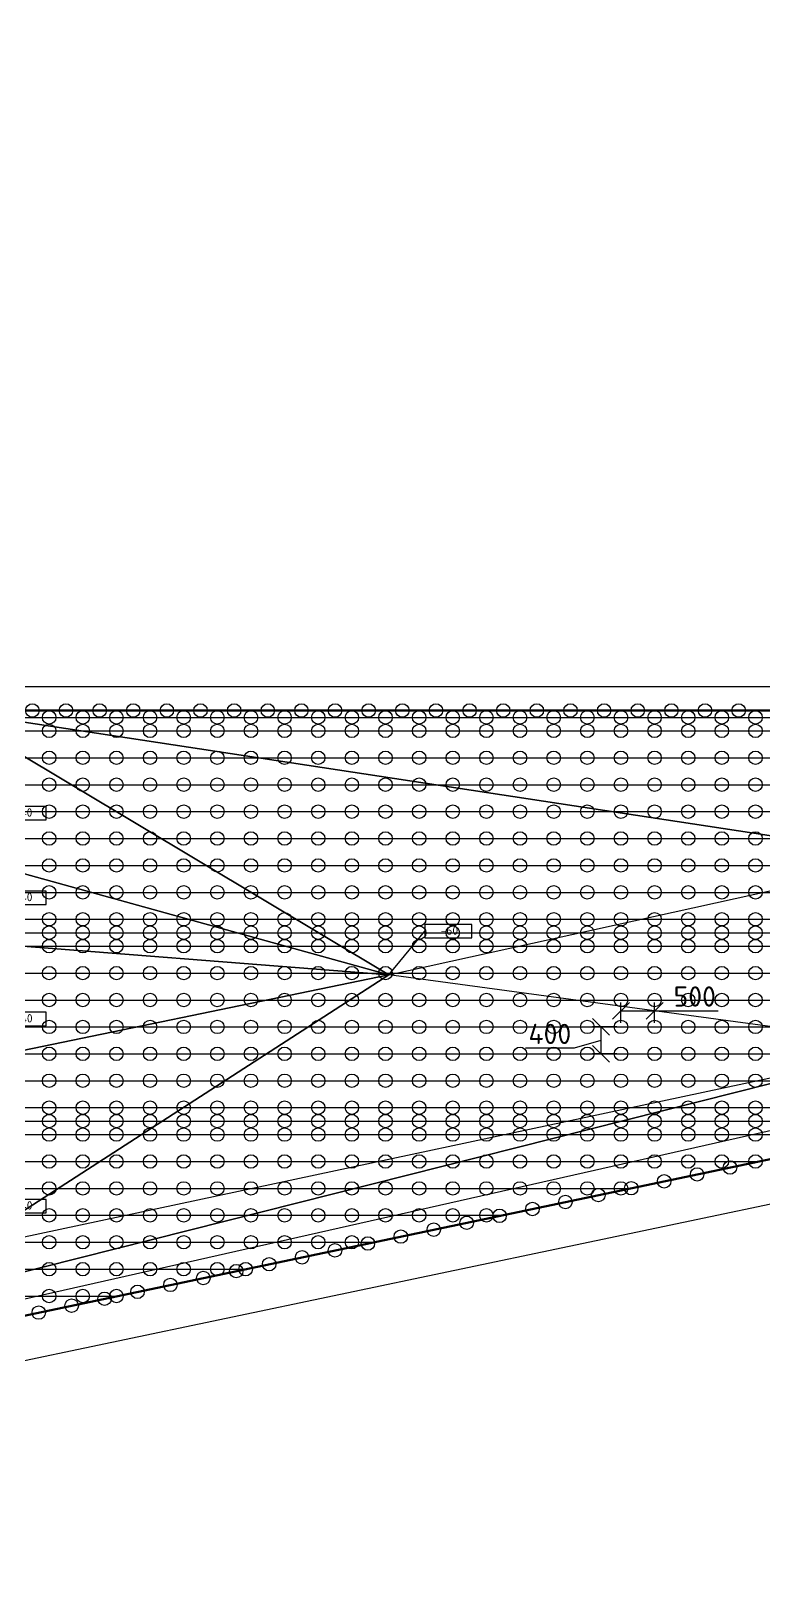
# Model space of a CAD drawing. Header units: millimetres. Extents: x 3543 to 601035, y -146359 to 38454.
# Drawn here: x 231090 to 241984, y -45965 to -22842 of the extents above; entities that cross this region are included whole.
import ezdxf
from ezdxf.enums import TextEntityAlignment as Align

# ---------------------------------------------------------------- set-up
doc = ezdxf.new("R2010")
doc.units = ezdxf.units.MM
doc.layers.add('контур', color=1, linetype='Continuous', lineweight=50)
doc.layers.add('размеры', color=7, linetype='Continuous', lineweight=5)
for name, color, linetype in [('линии_высот', 4, 'Continuous'), ('опорыvb', 7, 'Continuous'), ('сеткаvb', 8, 'Continuous')]:
    doc.layers.add(name, color=color, linetype=linetype)
doc.styles.add('isocpeur', font='isocpeur.ttf')
doc.dimstyles.new('ISO-25', dxfattribs={"dimtxt": 2.5, "dimasz": 2.5, "dimexe": 1.25, "dimexo": 0.625, "dimtad": 1, "dimdec": 0, "dimtxsty": 'isocpeur', "dimblk": 'OBLIQUE', "dimcen": 2.5, "dimadec": 0, "dimazin": 0, "dimtfac": 1, "dimtdec": 0, "dimtmove": 0, "dimatfit": 3, "dimfxl": 1, "dimarcsym": 0})

# ---------------------------------------------------------------- blocks, each defined once
blk = doc.blocks.new('otmetka_oporvb')
at = {"linetype": 'ByBlock', "lineweight": -2}
blk.add_hatch(color=0, dxfattribs=at).paths.add_polyline_path([(-38, -32, 1), (38, 32, 1)])
at = {"color": 0, "linetype": 'ByBlock', "lineweight": -2}
blk.add_line((0, 0), (2142, 2596), dxfattribs=at)
at = {"color": 0}
blk.add_lwpolyline([(2142, 2196), (4942, 2196), (4942, 2996), (2142, 2996)], close=True, dxfattribs=at)
at = {"color": 0, "linetype": 'ByBlock', "lineweight": -2, "style": 'isocpeur'}
blk.add_attdef('OTM', text='', height=500, dxfattribs=at).set_placement((3600, 2639), align=Align.MIDDLE_CENTER)
blk = doc.blocks.new('*U28')
at = {"linetype": 'ByBlock', "lineweight": -2}
blk.add_hatch(color=0, dxfattribs=at).paths.add_polyline_path([(-38, -32, 1), (38, 32, 1)])
at = {"color": 0, "linetype": 'ByBlock', "lineweight": -2}
blk.add_line((0, 0), (2147, 2596), dxfattribs=at)
at = {"color": 0}
blk.add_lwpolyline([(2147, 2196), (4947, 2196), (4947, 2996), (2147, 2996)], close=True, dxfattribs=at)
at = {"color": 0, "linetype": 'ByBlock', "lineweight": -2, "style": 'isocpeur'}
blk.add_attdef('OTM', text='', height=500, dxfattribs=at).set_placement((3606, 2639), align=Align.MIDDLE_CENTER)
blk = doc.blocks.new('*U29')
at = {"linetype": 'ByBlock', "lineweight": -2}
blk.add_hatch(color=0, dxfattribs=at).paths.add_polyline_path([(-38, -32, 1), (38, 32, 1)])
at = {"color": 0, "linetype": 'ByBlock', "lineweight": -2}
blk.add_line((0, 0), (2158, 2596), dxfattribs=at)
at = {"color": 0}
blk.add_lwpolyline([(2158, 2196), (4958, 2196), (4958, 2996), (2158, 2996)], close=True, dxfattribs=at)
at = {"color": 0, "linetype": 'ByBlock', "lineweight": -2, "style": 'isocpeur'}
blk.add_attdef('OTM', text='', height=500, dxfattribs=at).set_placement((3617, 2639), align=Align.MIDDLE_CENTER)
blk = doc.blocks.new('*U30')
at = {"linetype": 'ByBlock', "lineweight": -2}
blk.add_hatch(color=0, dxfattribs=at).paths.add_polyline_path([(-38, -32, 1), (38, 32, 1)])
at = {"color": 0, "linetype": 'ByBlock', "lineweight": -2}
blk.add_line((0, 0), (2151, 2596), dxfattribs=at)
at = {"color": 0}
blk.add_lwpolyline([(2151, 2196), (4951, 2196), (4951, 2996), (2151, 2996)], close=True, dxfattribs=at)
at = {"color": 0, "linetype": 'ByBlock', "lineweight": -2, "style": 'isocpeur'}
blk.add_attdef('OTM', text='', height=500, dxfattribs=at).set_placement((3609, 2639), align=Align.MIDDLE_CENTER)
blk = doc.blocks.new('opor_symbPRO')
at = {"color": 0, "ltscale": 20}
blk.add_circle((0, 0), 100, dxfattribs=at)
blk = doc.blocks.new('_OBLIQUE')
at = {"color": 0, "linetype": 'ByBlock'}
blk.add_line((-0.5, -0.5), (0.5, 0.5), dxfattribs=at)
blk = doc.blocks.new('*D33')
at = {"layer": 'Defpoints', "color": 0, "transparency": 16777216}
for p in [(261341, -32583), (229842, -32940), (261341, -32940)]:
    blk.add_point(p, dxfattribs=at)
at = {"layer": 'размеры', "color": 0, "lineweight": -2, "transparency": 16777216}
for p, q in [((229842, -32877), (229842, -32458)), ((229842, -32583), (261341, -32583)), ((261341, -32877), (261341, -32458))]:
    blk.add_line(p, q, dxfattribs=at)
at = {"layer": 'размеры', "color": 0, "lineweight": -2, "transparency": 16777216, "xscale": 250, "yscale": 250, "zscale": 250, "rotation": 180}
blk.add_blockref('_OBLIQUE', (229842, -32583), dxfattribs=at)
at = {"layer": 'размеры', "color": 0, "lineweight": -2, "transparency": 16777216, "xscale": 250, "yscale": 250, "zscale": 250}
blk.add_blockref('_OBLIQUE', (261341, -32583), dxfattribs=at)
at = {"layer": 'размеры', "color": 0, "transparency": 16777216, "insert": (245592, -32370), "char_height": 300, "attachment_point": 5, "style": 'isocpeur'}
blk.add_mtext('31500', dxfattribs=at)
blk = doc.blocks.new('*D37')
at = {"layer": 'Defpoints', "color": 0, "transparency": 16777216}
for p in [(299003, -27661), (215545, -45174), (215680, -45817)]:
    blk.add_point(p, dxfattribs=at)
at = {"layer": 'размеры', "color": 0, "lineweight": -2, "transparency": 16777216}
for p, q in [((299016, -27722), (299164, -28426)), ((299138, -28304), (215680, -45817)), ((215558, -45235), (215706, -45939))]:
    blk.add_line(p, q, dxfattribs=at)
at = {"layer": 'размеры', "color": 0, "lineweight": -2, "transparency": 16777216, "xscale": 250, "yscale": 250, "zscale": 250}
for p, rotation in [((299138, -28304), 11.85098422200823), ((215680, -45817), 191.8509842220083)]:
    blk.add_blockref('_OBLIQUE', p, dxfattribs=dict(at, rotation=rotation))
at = {"layer": 'размеры', "color": 0, "transparency": 16777216, "insert": (257365, -36852), "char_height": 300, "attachment_point": 5, "rotation": 11.851, "style": 'isocpeur'}
blk.add_mtext('85276', dxfattribs=at)
blk = doc.blocks.new('*D39')
at = {"layer": 'Defpoints', "color": 0, "transparency": 16777216}
for p in [(240359, -37403), (239859, -37642), (240359, -37642)]:
    blk.add_point(p, dxfattribs=at)
at = {"layer": 'размеры', "color": 0, "lineweight": -2, "transparency": 16777216}
for p, q in [((239859, -37580), (239859, -37278)), ((239859, -37403), (240359, -37403)), ((240359, -37580), (240359, -37278)), ((240359, -37403), (241304, -37403))]:
    blk.add_line(p, q, dxfattribs=at)
at = {"layer": 'размеры', "color": 0, "lineweight": -2, "transparency": 16777216, "xscale": 250, "yscale": 250, "zscale": 250, "rotation": 180}
blk.add_blockref('_OBLIQUE', (239859, -37403), dxfattribs=at)
at = {"layer": 'размеры', "color": 0, "lineweight": -2, "transparency": 16777216, "xscale": 250, "yscale": 250, "zscale": 250}
blk.add_blockref('_OBLIQUE', (240359, -37403), dxfattribs=at)
at = {"layer": 'размеры', "color": 0, "transparency": 16777216, "insert": (240956, -37190), "char_height": 300, "attachment_point": 5, "style": 'isocpeur'}
blk.add_mtext('500', dxfattribs=at)
blk = doc.blocks.new('*D40')
at = {"layer": 'Defpoints', "color": 0, "transparency": 16777216}
for p in [(239859, -37642), (239562, -38042), (239859, -38042)]:
    blk.add_point(p, dxfattribs=at)
at = {"layer": 'размеры', "color": 0, "lineweight": -2, "transparency": 16777216}
for p, q in [((239796, -37642), (239437, -37642)), ((239562, -37642), (239562, -38042)), ((239562, -37842), (239164, -37958)), ((239164, -37958), (238439, -37958)), ((239796, -38042), (239437, -38042))]:
    blk.add_line(p, q, dxfattribs=at)
at = {"layer": 'размеры', "color": 0, "lineweight": -2, "transparency": 16777216, "xscale": 250, "yscale": 250, "zscale": 250}
for p, rotation in [((239562, -37642), 90), ((239562, -38042), 270)]:
    blk.add_blockref('_OBLIQUE', p, dxfattribs=dict(at, rotation=rotation))
at = {"layer": 'размеры', "color": 0, "transparency": 16777216, "insert": (238802, -37746), "char_height": 300, "attachment_point": 5, "style": 'isocpeur'}
blk.add_mtext('400', dxfattribs=at)

msp = doc.modelspace()

# ---------------------------------------------------------------- linework, layer by layer
at = {"layer": 'контур', "linetype": 'Continuous'}
msp.add_lwpolyline([(215545, -45173.6), (210858.8, -22842.2), (229841.6, -22842.2), (229841.6, -32939.6), (261341.5, -32939.6), (261341.5, -22842.2), (299003.2, -22842.2), (299003.2, -27660.7)], close=True, dxfattribs=at)
at = {"layer": 'линии_высот'}
msp.add_line((215545, -45173.6), (299003.2, -27660.7), dxfattribs=at)
for points in [[(252298.9, -36875.6), (215545, -45173.6), (299003.2, -27660.7)], [(236407.9, -36868.8), (229841.6, -32939.6), (230076.7, -35115.1)], [(229841.6, -32939.6), (236407.9, -36868.8), (244279.5, -35135.9)], [(229841.6, -32939.6), (244279.5, -35135.9), (261341.5, -32939.6)], [(236407.9, -36868.8), (230076.7, -35115.1), (230076.7, -36371.6)], [(236407.9, -36868.8), (244279.5, -35135.9), (244268.4, -37933.7)], [(236407.9, -36868.8), (230076.7, -36371.6), (230076.7, -38173.7)], [(244268.4, -37933.7), (252298.9, -36875.6), (215545, -45173.6)], [(236407.9, -36868.8), (230076.7, -38173.7), (230076.7, -40954.3)], [(244268.4, -37933.7), (236407.9, -36868.8), (230076.7, -40954.3)], [(215545, -45173.6), (230076.7, -40954.3), (244268.4, -37933.7)]]:
    msp.add_lwpolyline(points, close=True, dxfattribs=at)
at = {"layer": 'сеткаvb'}
for p, q in [((215045, -33042.2), (273357.7, -33042.2)), ((215087.4, -33242.2), (272404.6, -33242.2)), ((215172.1, -33642.2), (270498.3, -33642.2)), ((215256.9, -34042.2), (268592.1, -34042.2)), ((215341.6, -34442.2), (266685.9, -34442.2)), ((215426.3, -34842.2), (264779.7, -34842.2)), ((215511.1, -35242.2), (262873.5, -35242.2)), ((215595.8, -35642.2), (260967.3, -35642.2)), ((215680.5, -36042.2), (259061, -36042.2)), ((215722.9, -36242.2), (258107.9, -36242.2)), ((215114.7, -36442.2), (257154.8, -36442.2)), ((213796.7, -36842.2), (255248.6, -36842.2)), ((213880.6, -37242.2), (253342.4, -37242.2)), ((213964.6, -37642.2), (251436.2, -37642.2)), ((214048.5, -38042.2), (249530, -38042.2)), ((214132.4, -38442.2), (247623.7, -38442.2)), ((214216.4, -38842.2), (245717.5, -38842.2)), ((214258.3, -39042.2), (244764.4, -39042.2)), ((214300.3, -39242.2), (243811.3, -39242.2)), ((214384.3, -39642.2), (241905.1, -39642.2)), ((214468.2, -40042.2), (239998.9, -40042.2)), ((214552.1, -40442.2), (238092.7, -40442.2)), ((214636.1, -40842.2), (236186.4, -40842.2)), ((214720, -41242.2), (234280.2, -41242.2)), ((214803.9, -41642.2), (232374, -41642.2))]:
    msp.add_line(p, q, dxfattribs=at)
at = {"layer": 'сеткаvb', "linetype": 'Continuous'}
msp.add_line((229841.6, -32939.6), (261341.5, -32939.6), dxfattribs=at)

# ---------------------------------------------------------------- block references
at = {"xscale": 0.25, "yscale": 0.25, "zscale": 0.25}
for name, p, values in [('otmetka_oporvb', (230076.7, -35115.1), {'OTM': '-40'}), ('*U28', (230076.7, -36371.6), {'OTM': '-40'}), ('otmetka_oporvb', (236407.9, -36868.8), {'OTM': '-60'}), ('*U29', (230076.7, -38173.7), {'OTM': '-40'}), ('*U30', (230076.7, -40954.3), {'OTM': '-40'})]:
    msp.add_blockref(name, p, dxfattribs=at).add_auto_attribs(values)
at = {"layer": 'опорыvb', "color": 92}
for p in [(231108.8, -32939.6), (231358.8, -33042.2), (231608.8, -32939.6), (231858.8, -33042.2), (232108.8, -32939.6), (232358.8, -33042.2), (232608.8, -32939.6), (232858.8, -33042.2), (233108.8, -32939.6), (233358.8, -33042.2), (233608.8, -32939.6), (233858.8, -33042.2), (234108.8, -32939.6), (234358.8, -33042.2), (234608.8, -32939.6), (234858.8, -33042.2), (235108.8, -32939.6), (235358.8, -33042.2), (235608.8, -32939.6), (235858.8, -33042.2), (236108.8, -32939.6), (236358.8, -33042.2), (236608.8, -32939.6), (236858.8, -33042.2), (237108.8, -32939.6), (237358.8, -33042.2), (237608.8, -32939.6), (237858.8, -33042.2), (238108.8, -32939.6), (238358.8, -33042.2), (238608.8, -32939.6), (238858.8, -33042.2), (239108.8, -32939.6), (239358.8, -33042.2), (239608.8, -32939.6), (239858.8, -33042.2), (240108.8, -32939.6), (240358.8, -33042.2), (240608.8, -32939.6), (240858.8, -33042.2), (241108.8, -32939.6), (241358.8, -33042.2), (241608.8, -32939.6), (241858.8, -33042.2), (231358.8, -33242.2), (231858.8, -33242.2), (232358.8, -33242.2), (232858.8, -33242.2), (233358.8, -33242.2), (233858.8, -33242.2), (234358.8, -33242.2), (234858.8, -33242.2), (235358.8, -33242.2), (235858.8, -33242.2), (236358.8, -33242.2), (236858.8, -33242.2), (237358.8, -33242.2), (237858.8, -33242.2), (238358.8, -33242.2), (238858.8, -33242.2), (239358.8, -33242.2), (239858.8, -33242.2), (240358.8, -33242.2), (240858.8, -33242.2), (241358.8, -33242.2), (241858.8, -33242.2), (231358.8, -33642.2), (231858.8, -33642.2), (232358.8, -33642.2), (232858.8, -33642.2), (233358.8, -33642.2), (233858.8, -33642.2), (234358.8, -33642.2), (234858.8, -33642.2), (235358.8, -33642.2), (235858.8, -33642.2), (236358.8, -33642.2), (236858.8, -33642.2), (237358.8, -33642.2), (237858.8, -33642.2), (238358.8, -33642.2), (238858.8, -33642.2), (239358.8, -33642.2), (239858.8, -33642.2), (240358.8, -33642.2), (240858.8, -33642.2), (241358.8, -33642.2), (241858.8, -33642.2), (231358.8, -34042.2), (231858.8, -34042.2), (232358.8, -34042.2), (232858.8, -34042.2), (233358.8, -34042.2), (233858.8, -34042.2), (234358.8, -34042.2), (234858.8, -34042.2), (235358.8, -34042.2), (235858.8, -34042.2), (236358.8, -34042.2), (236858.8, -34042.2), (237358.8, -34042.2), (237858.8, -34042.2), (238358.8, -34042.2), (238858.8, -34042.2), (239358.8, -34042.2), (239858.8, -34042.2), (240358.8, -34042.2), (240858.8, -34042.2), (241358.8, -34042.2), (241858.8, -34042.2), (236358.8, -34442.2), (236858.8, -34442.2), (237358.8, -34442.2), (237858.8, -34442.2), (238358.8, -34442.2), (238858.8, -34442.2), (239358.8, -34442.2), (239858.8, -34442.2), (240358.8, -34442.2), (240858.8, -34442.2), (241358.8, -34442.2), (241858.8, -34442.2), (241358.8, -34842.2), (241858.8, -34842.2), (240858.8, -38842.2), (238858.8, -39042.2), (239358.8, -39042.2), (238858.8, -39242.2), (239358.8, -39242.2), (237358.8, -39642.2), (237858.8, -39642.2), (240858.8, -39642.2), (241358.8, -39642.2), (235358.8, -40042.2), (235858.8, -40042.2), (236358.8, -40042.2), (239358.8, -40042.2), (233858.8, -40442.2), (234358.8, -40442.2), (234858.8, -40442.2), (237358.8, -40442.2), (232358.8, -40842.2), (232858.8, -40842.2), (233358.8, -40842.2), (233858.8, -40842.2), (235358.8, -40842.2), (231358.8, -41242.2), (231858.8, -41242.2), (232358.8, -41242.2), (233358.8, -41242.2), (231358.8, -41642.2), (231858.8, -41642.2)]:
    msp.add_blockref('opor_symbPRO', p, dxfattribs=at)
at = {"layer": 'опорыvb', "color": 131}
for p in [(231358.8, -34442.2), (231858.8, -34442.2), (232358.8, -34442.2), (232858.8, -34442.2), (233358.8, -34442.2), (233858.8, -34442.2), (234358.8, -34442.2), (234858.8, -34442.2), (235358.8, -34442.2), (235858.8, -34442.2), (231358.8, -34842.2), (231858.8, -34842.2), (232358.8, -34842.2), (232858.8, -34842.2), (233358.8, -34842.2), (233858.8, -34842.2), (234358.8, -34842.2), (234858.8, -34842.2), (235358.8, -34842.2), (235858.8, -34842.2), (236358.8, -34842.2), (236858.8, -34842.2), (237358.8, -34842.2), (237858.8, -34842.2), (238358.8, -34842.2), (238858.8, -34842.2), (239358.8, -34842.2), (239858.8, -34842.2), (240358.8, -34842.2), (240858.8, -34842.2), (231358.8, -35242.2), (231858.8, -35242.2), (232358.8, -35242.2), (232858.8, -35242.2), (233358.8, -35242.2), (233858.8, -35242.2), (234358.8, -35242.2), (234858.8, -35242.2), (235358.8, -35242.2), (235858.8, -35242.2), (236358.8, -35242.2), (236858.8, -35242.2), (237358.8, -35242.2), (237858.8, -35242.2), (238358.8, -35242.2), (238858.8, -35242.2), (239358.8, -35242.2), (239858.8, -35242.2), (240358.8, -35242.2), (240858.8, -35242.2), (241358.8, -35242.2), (241858.8, -35242.2), (231358.8, -35642.2), (231858.8, -35642.2), (232358.8, -35642.2), (232858.8, -35642.2), (233358.8, -35642.2), (233858.8, -35642.2), (234358.8, -35642.2), (234858.8, -35642.2), (235358.8, -35642.2), (235858.8, -35642.2), (236358.8, -35642.2), (236858.8, -35642.2), (237358.8, -35642.2), (237858.8, -35642.2), (238358.8, -35642.2), (238858.8, -35642.2), (239358.8, -35642.2), (239858.8, -35642.2), (240358.8, -35642.2), (240858.8, -35642.2), (241358.8, -35642.2), (241858.8, -35642.2), (231358.8, -36042.2), (231858.8, -36042.2), (232358.8, -36042.2), (232858.8, -36042.2), (233358.8, -36042.2), (233858.8, -36042.2), (234358.8, -36042.2), (234858.8, -36042.2), (235358.8, -36042.2), (235858.8, -36042.2), (236358.8, -36042.2), (236858.8, -36042.2), (237358.8, -36042.2), (237858.8, -36042.2), (238358.8, -36042.2), (238858.8, -36042.2), (239358.8, -36042.2), (239858.8, -36042.2), (240358.8, -36042.2), (240858.8, -36042.2), (241358.8, -36042.2), (241858.8, -36042.2), (231358.8, -36242.2), (231858.8, -36242.2), (232358.8, -36242.2), (232858.8, -36242.2), (233358.8, -36242.2), (233858.8, -36242.2), (234358.8, -36242.2), (234858.8, -36242.2), (235358.8, -36242.2), (235858.8, -36242.2), (236358.8, -36242.2), (236858.8, -36242.2), (237358.8, -36242.2), (237858.8, -36242.2), (238358.8, -36242.2), (238858.8, -36242.2), (239358.8, -36242.2), (239858.8, -36242.2), (240358.8, -36242.2), (240858.8, -36242.2), (241358.8, -36242.2), (241858.8, -36242.2), (231358.8, -36442.2), (231858.8, -36442.2), (232358.8, -36442.2), (232858.8, -36442.2), (233358.8, -36442.2), (233858.8, -36442.2), (234358.8, -36442.2), (235858.8, -36442.2), (236358.8, -36442.2), (236858.8, -36442.2), (237358.8, -36442.2), (237858.8, -36442.2), (238358.8, -36442.2), (238858.8, -36442.2), (239358.8, -36442.2), (239858.8, -36442.2), (240358.8, -36442.2), (240858.8, -36442.2), (241358.8, -36442.2), (241858.8, -36442.2), (231358.8, -36842.2), (231858.8, -36842.2), (232358.8, -36842.2), (232858.8, -36842.2), (233358.8, -36842.2), (233858.8, -36842.2), (234358.8, -36842.2), (237858.8, -36842.2), (238358.8, -36842.2), (238858.8, -36842.2), (239358.8, -36842.2), (239858.8, -36842.2), (240358.8, -36842.2), (240858.8, -36842.2), (241358.8, -36842.2), (241858.8, -36842.2), (231358.8, -37242.2), (231858.8, -37242.2), (232358.8, -37242.2), (232858.8, -37242.2), (233358.8, -37242.2), (233858.8, -37242.2), (234358.8, -37242.2), (237358.8, -37242.2), (237858.8, -37242.2), (238358.8, -37242.2), (238858.8, -37242.2), (239358.8, -37242.2), (239858.8, -37242.2), (240358.8, -37242.2), (240858.8, -37242.2), (241358.8, -37242.2), (241858.8, -37242.2), (231358.8, -37642.2), (231858.8, -37642.2), (232358.8, -37642.2), (232858.8, -37642.2), (233358.8, -37642.2), (233858.8, -37642.2), (234358.8, -37642.2), (235858.8, -37642.2), (236358.8, -37642.2), (236858.8, -37642.2), (237358.8, -37642.2), (237858.8, -37642.2), (238358.8, -37642.2), (238858.8, -37642.2), (239358.8, -37642.2), (239858.8, -37642.2), (240358.8, -37642.2), (240858.8, -37642.2), (241358.8, -37642.2), (241858.8, -37642.2), (231358.8, -38042.2), (231858.8, -38042.2), (232358.8, -38042.2), (232858.8, -38042.2), (233358.8, -38042.2), (233858.8, -38042.2), (234358.8, -38042.2), (234858.8, -38042.2), (235358.8, -38042.2), (235858.8, -38042.2), (236358.8, -38042.2), (236858.8, -38042.2), (237358.8, -38042.2), (237858.8, -38042.2), (238358.8, -38042.2), (238858.8, -38042.2), (239358.8, -38042.2), (239858.8, -38042.2), (240358.8, -38042.2), (240858.8, -38042.2), (241358.8, -38042.2), (241858.8, -38042.2), (231358.8, -38442.2), (231858.8, -38442.2), (232358.8, -38442.2), (232858.8, -38442.2), (233358.8, -38442.2), (233858.8, -38442.2), (234358.8, -38442.2), (234858.8, -38442.2), (235358.8, -38442.2), (235858.8, -38442.2), (236358.8, -38442.2), (236858.8, -38442.2), (237358.8, -38442.2), (237858.8, -38442.2), (238358.8, -38442.2), (238858.8, -38442.2), (239358.8, -38442.2), (239858.8, -38442.2), (240358.8, -38442.2), (240858.8, -38442.2), (241358.8, -38442.2), (241858.8, -38442.2), (231358.8, -38842.2), (231858.8, -38842.2), (232358.8, -38842.2), (232858.8, -38842.2), (233358.8, -38842.2), (233858.8, -38842.2), (234358.8, -38842.2), (234858.8, -38842.2), (235358.8, -38842.2), (235858.8, -38842.2), (236358.8, -38842.2), (236858.8, -38842.2), (237358.8, -38842.2), (237858.8, -38842.2), (238358.8, -38842.2), (238858.8, -38842.2), (239358.8, -38842.2), (239858.8, -38842.2), (240358.8, -38842.2), (241358.8, -38842.2), (241858.8, -38842.2), (231358.8, -39042.2), (231858.8, -39042.2), (232358.8, -39042.2), (232858.8, -39042.2), (233358.8, -39042.2), (233858.8, -39042.2), (234358.8, -39042.2), (234858.8, -39042.2), (235358.8, -39042.2), (235858.8, -39042.2), (236358.8, -39042.2), (236858.8, -39042.2), (237358.8, -39042.2), (237858.8, -39042.2), (238358.8, -39042.2), (239858.8, -39042.2), (240358.8, -39042.2), (240858.8, -39042.2), (241358.8, -39042.2), (241858.8, -39042.2), (231358.8, -39242.2), (231858.8, -39242.2), (232358.8, -39242.2), (232858.8, -39242.2), (233358.8, -39242.2), (233858.8, -39242.2), (234358.8, -39242.2), (234858.8, -39242.2), (235358.8, -39242.2), (235858.8, -39242.2), (236358.8, -39242.2), (236858.8, -39242.2), (237358.8, -39242.2), (237858.8, -39242.2), (238358.8, -39242.2), (239858.8, -39242.2), (240358.8, -39242.2), (240858.8, -39242.2), (241358.8, -39242.2), (241858.8, -39242.2), (231358.8, -39642.2), (231858.8, -39642.2), (232358.8, -39642.2), (232858.8, -39642.2), (233358.8, -39642.2), (233858.8, -39642.2), (234358.8, -39642.2), (234858.8, -39642.2), (235358.8, -39642.2), (235858.8, -39642.2), (236358.8, -39642.2), (236858.8, -39642.2), (238358.8, -39642.2), (238858.8, -39642.2), (239358.8, -39642.2), (239858.8, -39642.2), (240358.8, -39642.2), (231358.8, -40042.2), (231858.8, -40042.2), (232358.8, -40042.2), (232858.8, -40042.2), (233358.8, -40042.2), (233858.8, -40042.2), (234358.8, -40042.2), (234858.8, -40042.2), (236858.8, -40042.2), (237358.8, -40042.2), (237858.8, -40042.2), (238358.8, -40042.2), (238858.8, -40042.2), (231358.8, -40442.2), (231858.8, -40442.2), (232358.8, -40442.2), (232858.8, -40442.2), (233358.8, -40442.2), (235358.8, -40442.2), (235858.8, -40442.2), (236358.8, -40442.2), (236858.8, -40442.2), (231358.8, -40842.2), (231858.8, -40842.2), (234358.8, -40842.2), (234858.8, -40842.2), (232858.8, -41242.2)]:
    msp.add_blockref('opor_symbPRO', p, dxfattribs=at)
at = {"layer": 'опорыvb', "color": 30}
for p in [(234858.8, -36442.2), (235358.8, -36442.2), (234858.8, -36842.2), (235358.8, -36842.2), (235858.8, -36842.2), (236358.8, -36842.2), (236858.8, -36842.2), (237358.8, -36842.2), (234858.8, -37242.2), (235358.8, -37242.2), (235858.8, -37242.2), (236358.8, -37242.2), (236858.8, -37242.2), (234858.8, -37642.2), (235358.8, -37642.2)]:
    msp.add_blockref('opor_symbPRO', p, dxfattribs=at)
at = {"layer": 'опорыvb', "color": 1}
for p in [(240990.8, -39834), (241480.2, -39731.3), (241858.8, -39642.2), (239858.8, -40042.2), (240012.1, -40039.4), (240501.5, -39936.7), (239033.4, -40244.7), (239522.8, -40142.1), (237565.4, -40552.8), (237858.8, -40442.2), (238054.8, -40450.1), (238544.1, -40347.4), (236586.7, -40758.2), (237076.1, -40655.5), (235608, -40963.5), (235858.8, -40842.2), (236097.4, -40860.8), (233858.8, -41242.2), (234280.2, -41242.2), (234629.4, -41168.9), (235118.7, -41066.2), (233161.3, -41476.9), (233650.7, -41374.3), (234140, -41271.6), (232182.6, -41682.3), (232358.8, -41642.2), (232672, -41579.6), (231204, -41887.7), (231693.3, -41785)]:
    msp.add_blockref('opor_symbPRO', p, dxfattribs=at)

# ---------------------------------------------------------------- dimensions: what is measured, and where the dimension line sits
at = {"layer": 'размеры'}
dim = msp.add_aligned_dim(p1=(299003.2, -27660.7), p2=(215545, -45173.6), distance=657, dimstyle='ISO-25', dxfattribs=at)
dim.commit()
dim.dimension.update_dxf_attribs({"geometry": '*D37', "text_midpoint": (257365.4, -36852.1)})
for base, p1, p2, picture, middle in [((261341.5, -32582.8), (229841.6, -32939.6), (261341.5, -32939.6), '*D33', (245591.5, -32370.3)), ((240358.8, -37402.5), (239858.8, -37642.2), (240358.8, -37642.2), '*D39', (240956.3, -37190))]:
    dim = msp.add_linear_dim(base=base, p1=p1, p2=p2, dimstyle='ISO-25', dxfattribs=at)
    dim.commit()
    dim.dimension.update_dxf_attribs({"geometry": picture, "text_midpoint": middle})
dim = msp.add_linear_dim(base=(239562.5, -38042.2), p1=(239858.8, -37642.2), p2=(239858.8, -38042.2), angle=90, dimstyle='ISO-25', override={"dimtmove": 1}, dxfattribs=at)
dim.commit()
dim.dimension.update_dxf_attribs({"geometry": '*D40', "text_midpoint": (239101.7, -37958.4), "dimtype": 160})

doc.saveas('drawing.dxf')
